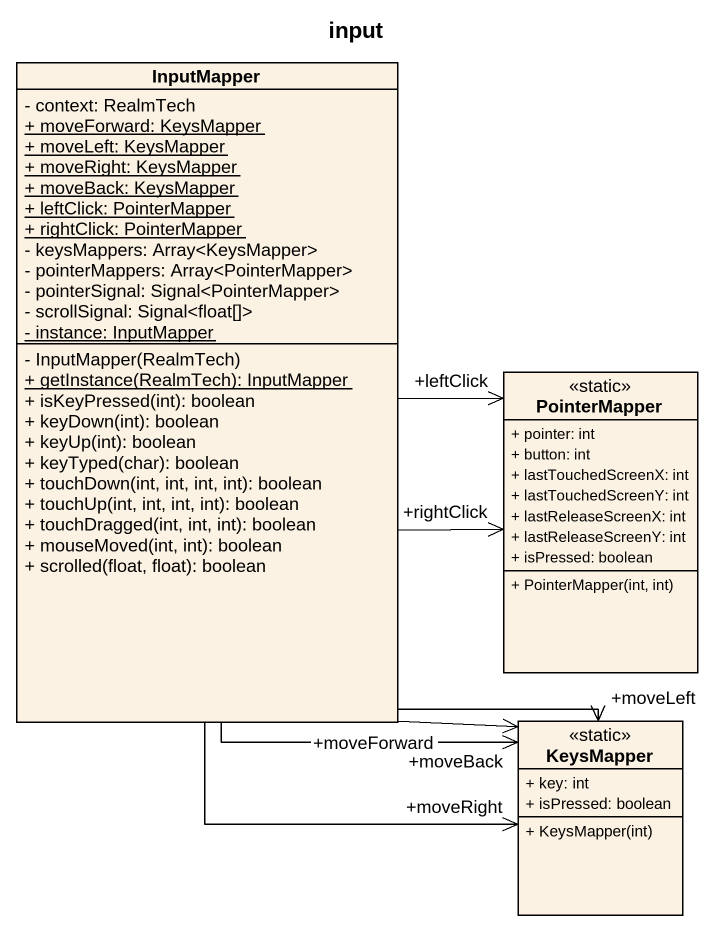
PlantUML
@startuml
title input
hide circle
hide empty members
skinparam classAttributeIconSize 0
class InputMapper {
  - context: RealmTech
  {static} + moveForward: KeysMapper
  {static} + moveLeft: KeysMapper
  {static} + moveRight: KeysMapper
  {static} + moveBack: KeysMapper
  {static} + leftClick: PointerMapper
  {static} + rightClick: PointerMapper
  - keysMappers: Array<KeysMapper>
  - pointerMappers: Array<PointerMapper>
  - pointerSignal: Signal<PointerMapper>
  - scrollSignal: Signal<float[]>
  {static} - instance: InputMapper
  - InputMapper(RealmTech)
  {static} + getInstance(RealmTech): InputMapper
  + isKeyPressed(int): boolean
  + keyDown(int): boolean
  + keyUp(int): boolean
  + keyTyped(char): boolean
  + touchDown(int, int, int, int): boolean
  + touchUp(int, int, int, int): boolean
  + touchDragged(int, int, int): boolean
  + mouseMoved(int, int): boolean
  + scrolled(float, float): boolean
}
class PointerMapper <<static>> {
  + pointer: int
  + button: int
  + lastTouchedScreenX: int
  + lastTouchedScreenY: int
  + lastReleaseScreenX: int
  + lastReleaseScreenY: int
  + isPressed: boolean
  + PointerMapper(int, int)
}
class KeysMapper <<static>> {
  + key: int
  + isPressed: boolean
  + KeysMapper(int)
}
InputMapper -right-> "+leftClick" PointerMapper
InputMapper -right-> "+rightClick" PointerMapper
InputMapper --> "+moveBack" KeysMapper
InputMapper --> "+moveForward" KeysMapper
InputMapper --> "+moveLeft" KeysMapper
InputMapper --> "+moveRight" KeysMapper
@enduml
